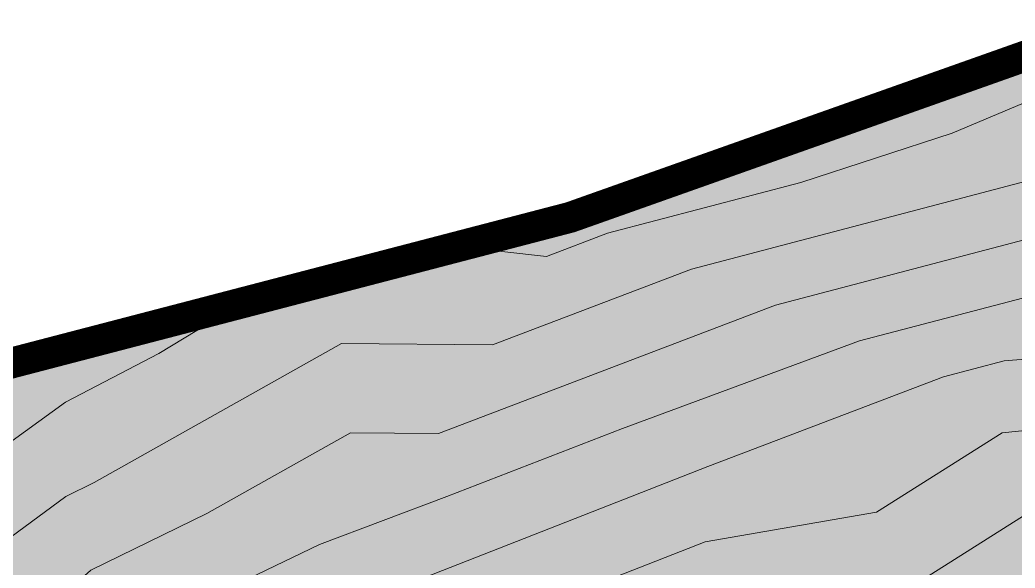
# Model space of a CAD drawing. Header units: inches. Extents: x 218980 to 233865, y 587194 to 599270.
# Drawn here: x 219073.61 to 219105.77, y 587532.94 to 587550.67 of the extents above; entities that cross this region are included whole.
import ezdxf

# ---------------------------------------------------------------- set-up
doc = ezdxf.new("R2010")
doc.units = ezdxf.units.IN
doc.header["$MEASUREMENT"] = 0
for name, pattern in [('01', [0]), ('DASHDOT2', [0.5, 0.25, -0.125, 0, -0.125]), ('State_Boundary_2', [13.5, 5, -1.6, 0.3, -1.6, 5])]:
    doc.linetypes.add(name, pattern=pattern)
for name, color, linetype, lineweight in [('Forest and Steep Slope', 66, '01', 0), ('Major Contour', 250, 'Continuous', 0), ('Minor Contour', 250, 'Continuous', 0), ('Planning Boundary', 222, '01', 0), ('Town Boundary', 220, 'DASHDOT2', 30)]:
    doc.layers.add(name, color=color, linetype=linetype, lineweight=lineweight)

msp = doc.modelspace()

# ---------------------------------------------------------------- hatches: boundary and pattern name
at = {"layer": 'Forest and Steep Slope'}
h = msp.add_hatch(color=256, dxfattribs=at)
h.dxf.hatch_style = 1
edge = h.paths.add_edge_path()
edge.add_line((219286.194, 587701.647), (219301.841, 587711.176))
edge.add_line((219301.841, 587711.176), (219319.596, 587720.066))
edge.add_line((219319.596, 587720.066), (219337.234, 587727.117))
edge.add_line((219337.234, 587727.117), (219354.251, 587732.686))
edge.add_line((219354.251, 587732.686), (219371.374, 587738.249))
edge.add_line((219371.374, 587738.249), (219382.136, 587741.746))
edge.add_line((219382.136, 587741.746), (219366.621, 587744.792))
edge.add_line((219366.621, 587744.792), (219353.343, 587745.427))
edge.add_line((219353.343, 587745.427), (219287.358, 587726.896))
edge.add_line((219287.358, 587726.896), (219262.608, 587721.832))
edge.add_line((219262.608, 587721.832), (219250.01, 587716.562))
edge.add_line((219250.01, 587716.562), (219243.164, 587716.343))
edge.add_line((219243.164, 587716.343), (219235.832, 587714.183))
edge.add_line((219235.832, 587714.183), (219229.424, 587705.341))
edge.add_line((219229.424, 587705.341), (219227.48, 587702.311))
edge.add_line((219227.48, 587702.311), (219212.774, 587645.15))
edge.add_line((219212.774, 587645.15), (219183.189, 587628.626))
edge.add_line((219183.189, 587628.626), (219180.099, 587615.206))
edge.add_line((219180.099, 587615.206), (219179.48, 587586.322))
edge.add_line((219179.48, 587586.322), (219133.366, 587559.17))
edge.add_line((219133.366, 587559.17), (219091.397, 587544.284))
edge.add_line((219091.397, 587544.284), (219048.906, 587533.2))
edge.add_line((219048.906, 587533.2), (219016.853, 587502.186))
edge.add_line((219016.853, 587502.186), (219012.006, 587498.151))
edge.add_line((219012.006, 587498.151), (218982.942, 587477.15))
edge.add_line((218982.942, 587477.15), (218980.217, 587473.076))
edge.add_line((218980.217, 587473.076), (218991.285, 587443.136))
edge.add_line((218991.285, 587443.136), (218998.354, 587452.947))
edge.add_line((218998.354, 587452.947), (218991.053, 587458.208))
edge.add_line((218991.053, 587458.208), (219001.424, 587472.602))
edge.add_line((219001.424, 587472.602), (219004.198, 587476.452))
edge.add_arc((219057.745, 587437.868), 66, 131.64433, 144.2249, ccw=False)
edge.add_arc((219057.745, 587437.868), 66, 112.89508, 131.64433, ccw=False)
edge.add_arc((219057.745, 587437.868), 66, 104.75474, 112.89508, ccw=False)
edge.add_line((219040.936, 587501.691), (219047.671, 587503.465))
edge.add_line((219047.671, 587503.465), (219056.92, 587514.406))
edge.add_line((219056.92, 587514.406), (219078.93, 587524.089))
edge.add_line((219078.93, 587524.089), (219099.179, 587528.491))
edge.add_line((219099.179, 587528.491), (219129.772, 587542.137))
edge.add_line((219129.772, 587542.137), (219153.542, 587545.438))
edge.add_line((219153.542, 587545.438), (219180.834, 587544.778))
edge.add_line((219180.834, 587544.778), (219186.946, 587553.841))
edge.add_line((219186.946, 587553.841), (219186.724, 587565.185))
edge.add_line((219186.724, 587565.185), (219190.283, 587578.308))
edge.add_line((219190.283, 587578.308), (219198.958, 587589.652))
edge.add_line((219198.958, 587589.652), (219209.19, 587602.108))
edge.add_line((219209.19, 587602.108), (219218.532, 587613.674))
edge.add_line((219218.532, 587613.674), (219224.316, 587618.345))
edge.add_line((219224.316, 587618.345), (219228.764, 587620.125))
edge.add_line((219228.764, 587620.125), (219230.097, 587620.071))
edge.add_line((219230.097, 587620.071), (219227.078, 587623.359))
edge.add_line((219227.078, 587623.359), (219222.569, 587627.095))
edge.add_line((219222.569, 587627.095), (219220.049, 587633.034))
edge.add_line((219220.049, 587633.034), (219223.503, 587638.851))
edge.add_line((219223.503, 587638.851), (219238.476, 587646.319))
edge.add_line((219238.476, 587646.319), (219230.507, 587655.291))
edge.add_line((219230.507, 587655.291), (219243.792, 587667.033))
edge.add_line((219243.792, 587667.033), (219257.077, 587678.776))
edge.add_line((219257.077, 587678.776), (219270.34, 587690.419))
edge.add_line((219270.34, 587690.419), (219286.194, 587701.647))

# ---------------------------------------------------------------- linework, layer by layer
msp.add_lwpolyline([(219133.366, 587559.17), (219091.397, 587544.284), (219048.906, 587533.2), (219016.853, 587502.186), (219012.006, 587498.151), (218982.942, 587477.15), (218980.217, 587473.076), (218991.285, 587443.136), (218998.354, 587452.947), (218991.053, 587458.208), (219001.424, 587472.602), (219004.198, 587476.452, -0.054948), (219013.888, 587487.188, -0.081992), (219032.068, 587498.668, -0.035534), (219040.936, 587501.691), (219047.671, 587503.465), (219056.92, 587514.406), (219078.93, 587524.089), (219099.179, 587528.491), (219129.772, 587542.137)], format="xyb", dxfattribs=at)
at = {"layer": 'Major Contour'}
for points, elevation in [([(219035.422, 587519.82), (219047.79, 587526.343), (219055.641, 587526.482), (219062.797, 587527.384), (219069.945, 587531.457), (219075.093, 587535.255), (219076.014, 587535.704), (219084.007, 587540.2), (219088.881, 587540.157), (219095.313, 587542.61), (219109.288, 587546.28)], 2820), ([(218982.82, 587465.451), (218985.954, 587468.751), (218987.751, 587470.504), (218990.463, 587474.441), (218992.16, 587476.657), (218995.068, 587478.49), (219007.09, 587483.678), (219013.132, 587491.316), (219016.077, 587494.148), (219023.384, 587498.997), (219028.823, 587502.006), (219040.471, 587505.756), (219048.44, 587510.379), (219053.2, 587510.448), (219053.331, 587510.421), (219058.514, 587509.327), (219071.1, 587508.118), (219074.402, 587509.809), (219076.759, 587513.782), (219078.969, 587518.933), (219083.789, 587524.223), (219086.432, 587525.898), (219094.435, 587527.279), (219106.453, 587534.893)], 2815)]:
    msp.add_lwpolyline(points, dxfattribs=dict(at, elevation=elevation))
at = {"layer": 'Minor Contour'}
for points in [[(219087.742, 587543.346), (219090.626, 587543.02), (219092.597, 587543.771), (219098.849, 587545.413), (219103.74, 587547.011), (219110.443, 587549.834)], [(219028.658, 587513.839), (219048.305, 587523.756), (219050.628, 587524.248), (219062.641, 587523.275), (219066.361, 587524.327), (219075.902, 587532.876), (219079.651, 587534.704), (219084.301, 587537.32), (219087.135, 587537.295), (219098.028, 587541.449), (219107.999, 587544.067)], [(219019.077, 587504.335), (219036.292, 587514.275), (219049.293, 587520.902), (219052.162, 587520.723), (219063.464, 587519.185), (219065.247, 587519.306), (219066.687, 587520.251), (219067.762, 587521.883), (219069.517, 587524.067), (219075.552, 587529.641), (219078.416, 587531.352), (219083.289, 587533.705), (219087.414, 587535.257), (219093.091, 587537.451), (219100.744, 587540.288), (219106.711, 587541.854)], [(219041.284, 587525.731), (219047.656, 587529.044), (219051.933, 587529.305), (219060.728, 587530.467), (219065.048, 587532.184), (219067.696, 587533.39), (219071.04, 587535.664), (219073.363, 587537.056), (219075.081, 587538.308), (219078.101, 587539.886), (219080.563, 587541.37)], [(219000.826, 587489.887), (219008.255, 587493.212), (219012.749, 587496.909), (219016.599, 587499.547), (219018.998, 587501.139), (219027.089, 587505.616), (219031.291, 587507.724), (219045.643, 587516.588), (219050.342, 587518.261), (219059.673, 587516.351), (219063.91, 587515.588), (219067.429, 587516.14), (219069.633, 587518.04), (219072.286, 587522.211), (219077.888, 587527.865), (219078.828, 587528.92), (219084.823, 587531.899), (219095.844, 587536.222), (219103.46, 587539.127), (219105.422, 587539.642), (219117.065, 587540.559)], [(218980.911, 587471.685), (218983.95, 587473.905), (218986.976, 587477.802), (218990.001, 587480.665), (219004.293, 587487.184), (219007.941, 587489.451), (219016.338, 587496.848), (219021.191, 587500.068), (219027.956, 587503.811), (219034.721, 587505.989), (219046.608, 587513.141), (219051.771, 587514.354), (219058.486, 587512.938), (219064.323, 587511.873), (219069.057, 587511.759), (219072.242, 587514.408), (219073.622, 587518.842), (219079.576, 587524.883), (219082.761, 587528.46), (219085.01, 587529.577), (219095.756, 587533.792), (219101.292, 587534.747), (219105.352, 587537.32), (219114.24, 587538.225)]]:
    msp.add_lwpolyline(points, dxfattribs=at)
at = {"layer": 'Planning Boundary', "lineweight": 5, "const_width": 1}
msp.add_lwpolyline([(219180.099, 587615.206), (219179.48, 587586.322), (219133.366, 587559.17), (219091.397, 587544.284), (219048.906, 587533.2), (219016.853, 587502.186), (219012.006, 587498.151), (218982.942, 587477.15), (218980.217, 587473.076), (218991.841, 587441.632), (219001.372, 587412.667), (219011.65, 587392.01), (219013.407, 587378.786), (219038.086, 587359.082), (219059.345, 587348.467), (219066.33, 587345.89), (219084.986, 587342.099), (219126.328, 587356.355), (219182.073, 587360.455), (219185.948, 587349.321), (219219.5, 587319.342), (219222.284, 587310.428)], dxfattribs=at)
at = {"layer": 'Town Boundary', "linetype": 'State_Boundary_2'}
msp.add_lwpolyline([(219222.284, 587310.428), (219219.5, 587319.342), (219185.948, 587349.321), (219182.073, 587360.455), (219126.328, 587356.355), (219084.986, 587342.099), (219066.33, 587345.89), (219059.345, 587348.467), (219038.086, 587359.082), (219013.407, 587378.786), (219011.65, 587392.01), (219001.372, 587412.667), (218991.841, 587441.632), (218980.217, 587473.076), (218982.942, 587477.15), (219012.006, 587498.151), (219016.853, 587502.186), (219048.906, 587533.2), (219091.397, 587544.284), (219133.366, 587559.17), (219179.48, 587586.322), (219180.099, 587615.206)], dxfattribs=at)

doc.saveas('drawing.dxf')
